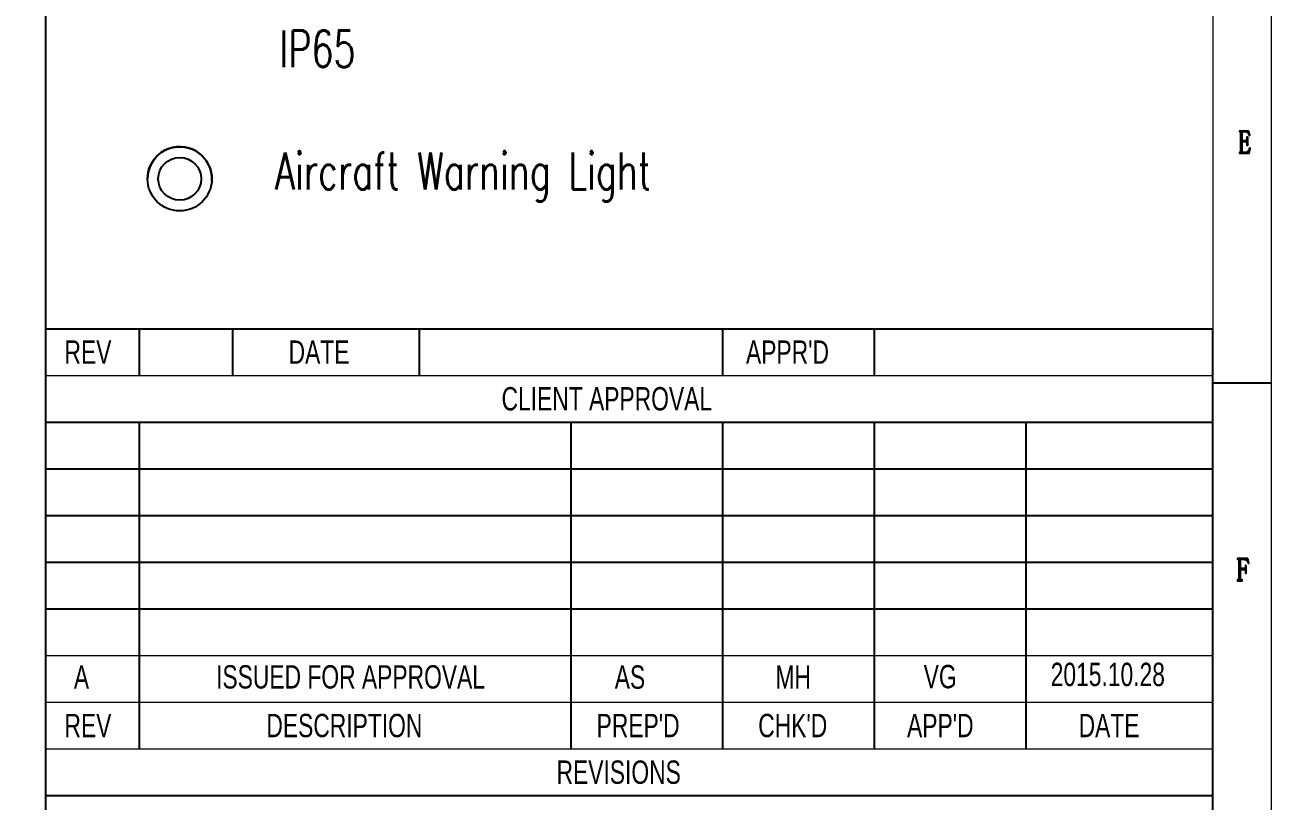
# Model space of a CAD drawing. Header units: inches. Extents: x 35 to 2894, y 23 to 617.
# Drawn here: x 661.5 to 875.1, y 173.8 to 306.9 of the extents above; entities that cross this region are included whole.
import ezdxf
from ezdxf.enums import TextEntityAlignment as Align

# ---------------------------------------------------------------- set-up
doc = ezdxf.new("R2010")
doc.units = ezdxf.units.IN
doc.header["$MEASUREMENT"] = 0
for name, color, linetype in [('Layer 1', 7, 'Continuous'), ('LGT1', 7, 'Continuous'), ('照明平面设备层', 1, 'Continuous')]:
    doc.layers.add(name, color=color, linetype=linetype)
doc.styles.add('HZTXT', font='simplexs.shx', dxfattribs={"width": 0.7, "bigfont": 'hztxt.shx'})
doc.styles.get("Standard").update_dxf_attribs({"font": 'arial.ttf'})

msp = doc.modelspace()

# ---------------------------------------------------------------- hatches: boundary and pattern name
at = {"layer": 'Layer 1'}
for points in [[(871.29, 288.71), (869.69, 288.71), (869.69, 288.62), (870.94, 288.62), (870.94, 288.53), (871.03, 288.53), (871.12, 288.44), (871.21, 288.36), (871.29, 288.27), (871.29, 288.18), (871.38, 288), (871.38, 287.91), (871.47, 288)], [(869.78, 288.62), (869.87, 288.53), (869.87, 285.06), (869.78, 285.06), (870.32, 285.06), (870.23, 285.06), (870.23, 285.15), (870.14, 285.24), (870.14, 286.93), (870.67, 286.93), (870.14, 287.02), (870.14, 288.44), (870.23, 288.44), (870.23, 288.53), (870.32, 288.62), (870.76, 288.62)], [(871.12, 287.64), (870.94, 287.64), (870.94, 287.47), (870.94, 287.11), (870.85, 287.11), (870.76, 287.02), (870.14, 287.02), (870.67, 286.93), (870.76, 286.84), (870.85, 286.84), (870.94, 286.75), (870.94, 286.31), (871.12, 286.31)], [(871.47, 285.86), (871.38, 285.69), (871.38, 285.51), (871.29, 285.42), (871.21, 285.33), (871.21, 285.24), (871.12, 285.24), (871.12, 285.15), (871.03, 285.15), (870.94, 285.06), (869.69, 285.06), (869.69, 284.89), (871.38, 284.89), (871.56, 285.78)], [(871.12, 215.41), (869.34, 215.41), (869.34, 215.32), (870.49, 215.32), (870.58, 215.23), (870.76, 215.23), (870.85, 215.14), (870.94, 215.14), (870.94, 215.05), (871.03, 214.96), (871.12, 214.87), (871.12, 214.78), (871.21, 214.69), (871.21, 214.61), (871.29, 214.61)], [(869.43, 215.32), (869.52, 215.23), (869.6, 215.23), (869.6, 215.14), (869.6, 211.76), (869.52, 211.76), (869.34, 211.76), (869.34, 211.58), (870.14, 211.58), (870.14, 211.76), (869.96, 211.76), (869.96, 211.85), (869.87, 211.94), (869.87, 213.54), (870.41, 213.54), (869.87, 213.72), (869.87, 215.14), (869.96, 215.23), (870.05, 215.32), (870.49, 215.32)], [(870.85, 214.25), (870.76, 214.25), (870.76, 214.07), (870.76, 213.89), (870.67, 213.81), (870.58, 213.72), (869.87, 213.72), (870.41, 213.54), (870.58, 213.54), (870.67, 213.45), (870.67, 213.36), (870.76, 213.27), (870.76, 212.92), (870.85, 212.92)]]:
    msp.add_hatch(color=0, dxfattribs=at).paths.add_polyline_path(points)

# ---------------------------------------------------------------- linework, layer by layer
at = {"lineweight": 15}
for p, q in [((665.08, 254.82), (865.16, 254.82)), ((665.08, 246.81), (865.16, 246.81)), ((665.08, 198.8), (865.16, 198.8)), ((665.08, 198.8), (865.16, 198.8)), ((665.08, 190.79), (865.16, 190.79)), ((665.08, 182.79), (865.16, 182.79))]:
    msp.add_line(p, q, dxfattribs=at)
for p, q in [((681.09, 254.82), (681.09, 246.81)), ((697.09, 254.82), (697.09, 246.81)), ((729.1, 254.82), (729.1, 246.81)), ((781.12, 246.81), (781.12, 254.82)), ((807.13, 246.81), (807.13, 254.82)), ((665.08, 238.81), (865.16, 238.81)), ((681.09, 238.81), (681.09, 182.79)), ((755.11, 182.79), (755.11, 238.81)), ((781.12, 182.79), (781.12, 238.81)), ((807.13, 182.79), (807.13, 238.81)), ((833.14, 182.79), (833.14, 238.81)), ((665.08, 230.81), (865.16, 230.81)), ((665.08, 222.8), (865.16, 222.8)), ((665.08, 214.8), (865.16, 214.8)), ((665.08, 206.8), (865.16, 206.8)), ((665.08, 174.79), (865.16, 174.79))]:
    msp.add_line(p, q)
at = {"layer": 'Layer 1', "color": 5, "lineweight": 15}
msp.add_lwpolyline([(35.05, 616.81), (875.12, 616.81), (875.12, 22.8), (35.05, 22.8), (35.05, 616.81)], dxfattribs=at)
at = {"layer": 'Layer 1', "color": 0, "lineweight": 9}
msp.add_lwpolyline([(45.01, 606.84), (865.16, 606.84), (865.16, 32.77), (45.01, 32.77), (45.01, 606.84)], dxfattribs=at)
at = {"layer": 'Layer 1', "color": 0, "lineweight": -3}
for points in [[(665.08, 254.82), (665.08, 606.84)], [(871.29, 288.71), (869.69, 288.71), (869.69, 288.62), (870.94, 288.62), (870.94, 288.53), (871.03, 288.53), (871.12, 288.44), (871.21, 288.36), (871.29, 288.27), (871.29, 288.18), (871.38, 288), (871.38, 287.91), (871.47, 288), (871.29, 288.71)], [(869.78, 288.62), (869.87, 288.53), (869.87, 285.06), (869.78, 285.06), (870.32, 285.06), (870.23, 285.06), (870.23, 285.15), (870.14, 285.24), (870.14, 286.93), (870.67, 286.93), (870.14, 287.02), (870.14, 288.44), (870.23, 288.44), (870.23, 288.53), (870.32, 288.62), (870.76, 288.62), (869.78, 288.62)], [(871.12, 287.64), (870.94, 287.64), (870.94, 287.47), (870.94, 287.11), (870.85, 287.11), (870.76, 287.02), (870.14, 287.02), (870.67, 286.93), (870.76, 286.84), (870.85, 286.84), (870.94, 286.75), (870.94, 286.31), (871.12, 286.31), (871.12, 287.64)], [(871.47, 285.86), (871.38, 285.69), (871.38, 285.51), (871.29, 285.42), (871.21, 285.33), (871.21, 285.24), (871.12, 285.24), (871.12, 285.15), (871.03, 285.15), (870.94, 285.06), (869.69, 285.06), (869.69, 284.89), (871.38, 284.89), (871.56, 285.78), (871.47, 285.86)], [(665.08, 32.77), (665.08, 254.82)], [(665.08, 254.82), (865.16, 254.82)], [(865.16, 32.77), (865.16, 254.82)], [(865.16, 245.56), (875.12, 245.56)], [(871.12, 215.41), (869.34, 215.41), (869.34, 215.32), (870.49, 215.32), (870.58, 215.23), (870.76, 215.23), (870.85, 215.14), (870.94, 215.14), (870.94, 215.05), (871.03, 214.96), (871.12, 214.87), (871.12, 214.78), (871.21, 214.69), (871.21, 214.61), (871.29, 214.61), (871.12, 215.41)], [(869.43, 215.32), (869.52, 215.23), (869.6, 215.23), (869.6, 215.14), (869.6, 211.76), (869.52, 211.76), (869.34, 211.76), (869.34, 211.58), (870.14, 211.58), (870.14, 211.76), (869.96, 211.76), (869.96, 211.85), (869.87, 211.94), (869.87, 213.54), (870.41, 213.54), (869.87, 213.72), (869.87, 215.14), (869.96, 215.23), (870.05, 215.32), (870.49, 215.32), (869.43, 215.32)], [(870.85, 214.25), (870.76, 214.25), (870.76, 214.07), (870.76, 213.89), (870.67, 213.81), (870.58, 213.72), (869.87, 213.72), (870.41, 213.54), (870.58, 213.54), (870.67, 213.45), (870.67, 213.36), (870.76, 213.27), (870.76, 212.92), (870.85, 212.92), (870.85, 214.25)]]:
    msp.add_lwpolyline(points, dxfattribs=at)
at = {"layer": 'Layer 1', "lineweight": 0}
for points in [[(871.29, 288.71), (869.69, 288.71), (869.69, 288.62), (870.94, 288.62), (870.94, 288.53), (871.03, 288.53), (871.12, 288.44), (871.21, 288.36), (871.29, 288.27), (871.29, 288.18), (871.38, 288), (871.38, 287.91), (871.47, 288), (871.29, 288.71)], [(869.78, 288.62), (869.87, 288.53), (869.87, 285.06), (869.78, 285.06), (870.32, 285.06), (870.23, 285.06), (870.23, 285.15), (870.14, 285.24), (870.14, 286.93), (870.67, 286.93), (870.14, 287.02), (870.14, 288.44), (870.23, 288.44), (870.23, 288.53), (870.32, 288.62), (870.76, 288.62), (869.78, 288.62)], [(871.12, 287.64), (870.94, 287.64), (870.94, 287.47), (870.94, 287.11), (870.85, 287.11), (870.76, 287.02), (870.14, 287.02), (870.67, 286.93), (870.76, 286.84), (870.85, 286.84), (870.94, 286.75), (870.94, 286.31), (871.12, 286.31), (871.12, 287.64)], [(871.47, 285.86), (871.38, 285.69), (871.38, 285.51), (871.29, 285.42), (871.21, 285.33), (871.21, 285.24), (871.12, 285.24), (871.12, 285.15), (871.03, 285.15), (870.94, 285.06), (869.69, 285.06), (869.69, 284.89), (871.38, 284.89), (871.56, 285.78), (871.47, 285.86)], [(871.12, 215.41), (869.34, 215.41), (869.34, 215.32), (870.49, 215.32), (870.58, 215.23), (870.76, 215.23), (870.85, 215.14), (870.94, 215.14), (870.94, 215.05), (871.03, 214.96), (871.12, 214.87), (871.12, 214.78), (871.21, 214.69), (871.21, 214.61), (871.29, 214.61), (871.12, 215.41)], [(869.43, 215.32), (869.52, 215.23), (869.6, 215.23), (869.6, 215.14), (869.6, 211.76), (869.52, 211.76), (869.34, 211.76), (869.34, 211.58), (870.14, 211.58), (870.14, 211.76), (869.96, 211.76), (869.96, 211.85), (869.87, 211.94), (869.87, 213.54), (870.41, 213.54), (869.87, 213.72), (869.87, 215.14), (869.96, 215.23), (870.05, 215.32), (870.49, 215.32), (869.43, 215.32)], [(870.85, 214.25), (870.76, 214.25), (870.76, 214.07), (870.76, 213.89), (870.67, 213.81), (870.58, 213.72), (869.87, 213.72), (870.41, 213.54), (870.58, 213.54), (870.67, 213.45), (870.67, 213.36), (870.76, 213.27), (870.76, 212.92), (870.85, 212.92), (870.85, 214.25)]]:
    msp.add_lwpolyline(points, dxfattribs=at)
at = {"layer": '照明平面设备层', "color": 1, "linetype": 'Continuous'}
for radius in [5.51, 3.67]:
    msp.add_circle((688.03, 280.52), radius, dxfattribs=at)
msp.add_arc((688.03, 280.52), 5.51, 356.0835, 180, dxfattribs=at)

# ---------------------------------------------------------------- texts
at = {"width": 0.7}
for s, height, p in [('REV', 4.002, (668.28, 248.81)), ('DATE', 4.002, (706.7, 248.81)), ("APPR'D", 4.002, (785.11, 248.81)), ('CLIENT APPROVAL', 4.0015, (743.2, 240.81)), ('A', 4, (669.89, 193.09)), ('ISSUED FOR APPROVAL', 4.0015, (694.27, 193.13)), ('AS', 4.002, (762.61, 193.09)), ('MH', 4.002, (790.16, 193.09)), ('VG', 4.002, (815.57, 193.18)), ('2015.10.28', 4.002, (837.34, 193.55)), ('REV', 4.002, (668.28, 184.79)), ('DESCRIPTION', 4.0015, (702.89, 184.79)), ("PREP'D", 4.002, (759.5, 184.79)), ("CHK'D", 4.002, (787.2, 184.79)), ("APP'D", 4.002, (812.72, 184.79)), ('DATE', 4.002, (842.13, 184.79)), ('REVISIONS', 4.002, (752.63, 176.79))]:
    msp.add_text(s, height=height, dxfattribs=at).set_placement(p)
at = {"layer": 'LGT1', "color": 7, "lineweight": -3, "style": 'HZTXT', "width": 0.7}
msp.add_text('IP65', height=6.3, dxfattribs=at).set_placement((705.14, 299.67))
msp.add_text('Aircraft Warning Light', height=6.3, dxfattribs=at).set_placement((704.39, 281.86), align=Align.MIDDLE_LEFT)

doc.saveas('drawing.dxf')
